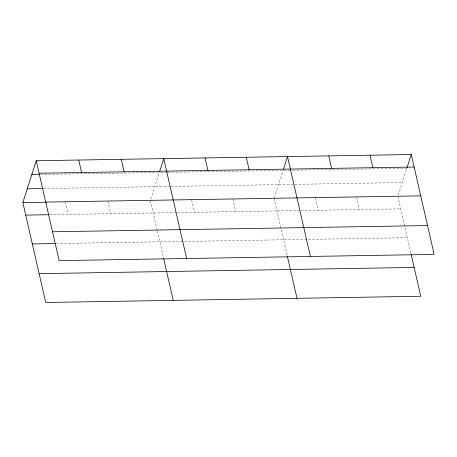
<?xml version="1.0" encoding="UTF-8"?>
<svg xmlns="http://www.w3.org/2000/svg" width="457" height="457" viewBox="0 0 457 457"><rect width="100%" height="100%" fill="white"/><g stroke="black" fill="none" stroke-linecap="round" stroke-linejoin="round"><path stroke-width="0.34" stroke-dasharray="2.29 1.71" d="M150.781 199.172L159.339 172.438M274.326 197.778L283.094 170.381M398.293 195.065L406.85 168.33L291.629 170.238M40.33 174.408L158.63 172.449M160.761 172.415L167.159 172.306M167.873 172.295L290.915 170.25M43.564 188.518L170.427 186.41M171.141 186.399L294.182 184.36M294.896 184.348L402.297 182.566M49.796 214.704L176.693 212.602M177.402 212.591L300.449 210.546M301.163 210.534L400.738 208.883M56.405 243.541L407.341 237.72M397.87 196.379L410.98 253.612M356.62 197.064L359.482 209.569M315.37 197.75L318.232 210.249M274.114 198.435L287.225 255.663M232.864 199.121L235.726 211.62M191.609 199.8L194.476 212.305M150.359 200.486L157.151 230.157M157.311 230.842L163.463 257.719M107.858 201.194L110.72 213.693M65.351 201.897L68.219 214.402"/><path stroke-width="0.69" d="M411.14 254.298L420.748 296.262L45.729 302.488L22.85 202.605L36.252 160.738L411.271 154.512L434.15 254.395L59.13 260.621L36.252 160.738M159.544 171.781L163.76 158.619L186.633 258.502M283.517 169.067L287.516 156.568L310.394 256.451M407.061 167.668L411.271 154.512M39.113 173.237L414.139 167.016M31.83 174.551L39.622 174.425M27.271 188.787L42.855 188.53M45.717 202.074L420.743 195.853M22.85 202.605L46.226 202.217M25.712 215.104L49.088 214.716M52.521 231.785L427.546 225.558M32.316 243.941L55.697 243.552M39.125 273.652L414.145 267.431M370.021 155.197L372.883 167.696M328.766 155.883L331.633 168.382M287.379 256.354L296.993 298.318M246.266 157.248L249.128 169.753M205.01 157.933L207.872 170.438M163.623 258.411L173.232 300.375M121.254 159.327L124.121 171.826M78.753 160.03L81.614 172.535"/></g></svg>
